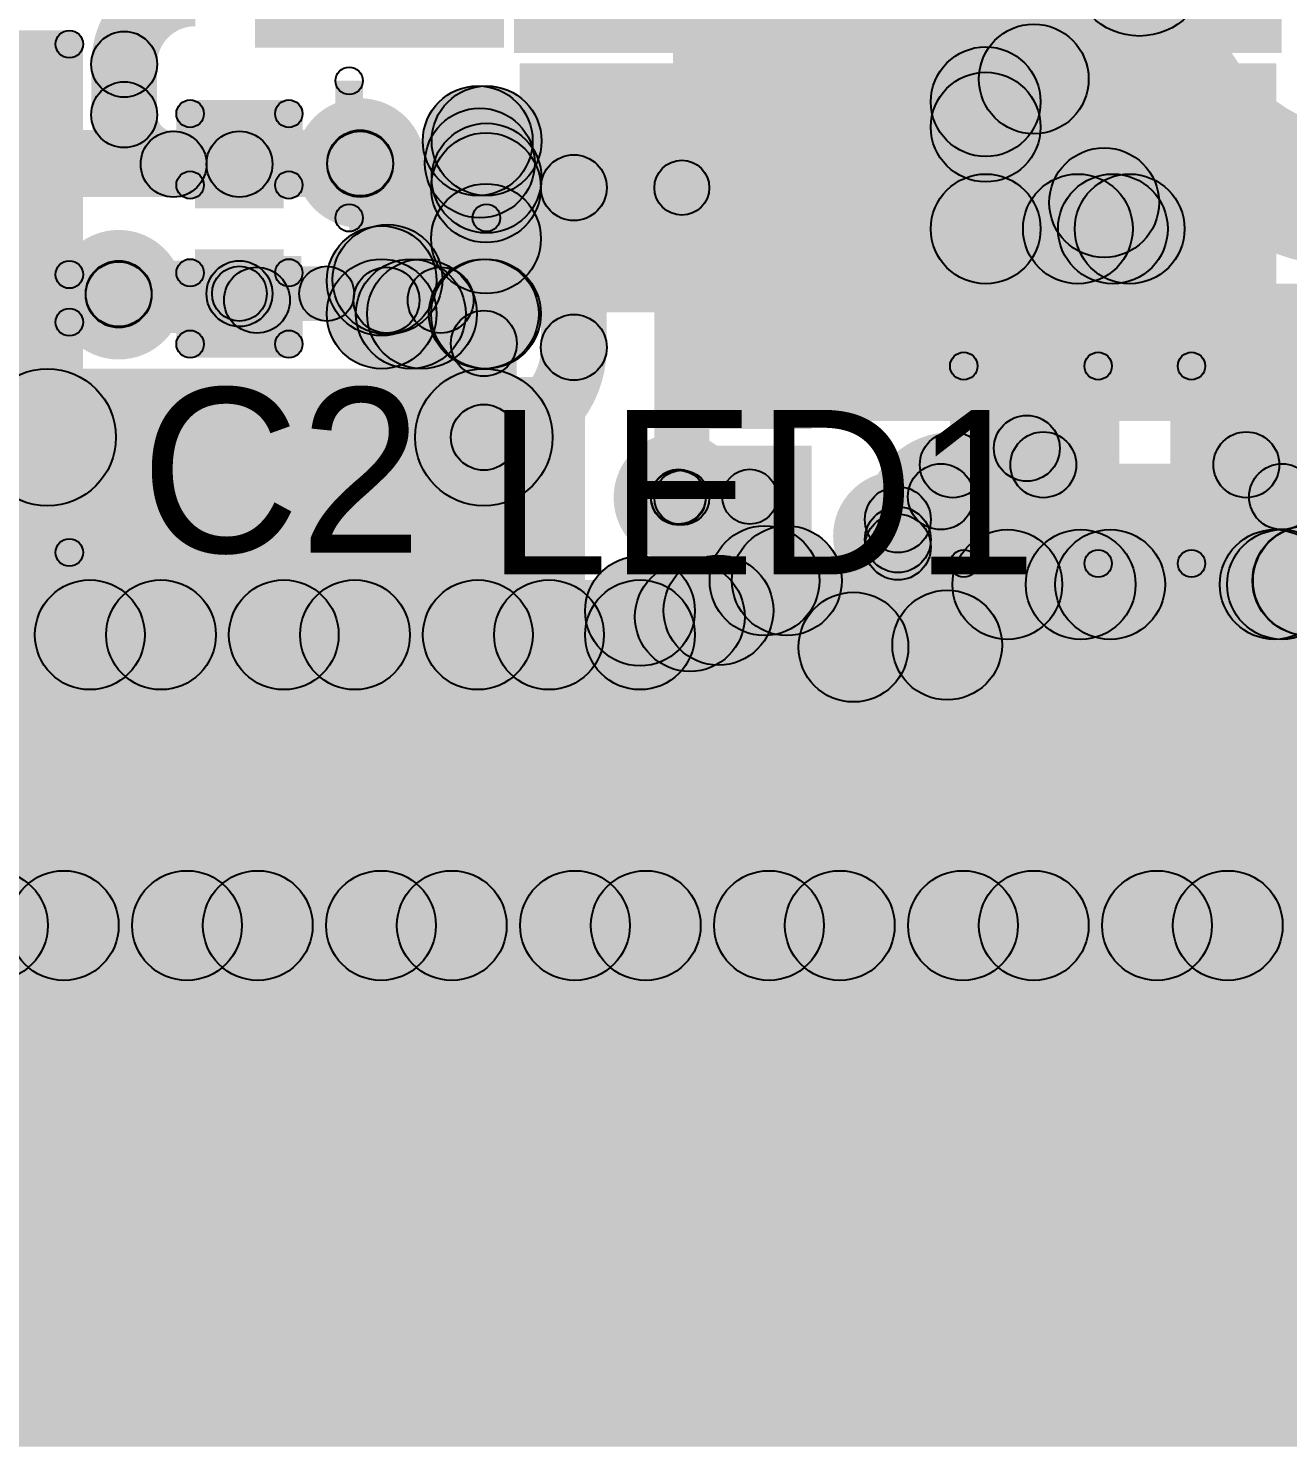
# Model space of a CAD drawing. Header units: millimetres. Extents: x 0 to 2, y 0 to 5.09.
# Drawn here: x 1.3965 to 1.626, y 4.371 to 4.6296 of the extents above; entities that cross this region are included whole.
import ezdxf

# ---------------------------------------------------------------- set-up
doc = ezdxf.new("R2010")
doc.units = ezdxf.units.MM
doc.header["$MEASUREMENT"] = 0
for name, color, linetype in [('BottomLayer', 5, 'Continuous'), ('BottomPaste', 16, 'Continuous'), ('BottomSolder', 6, 'Continuous'), ('TopLayer', 1, 'Continuous'), ('TopOverlay', 2, 'Continuous'), ('TopPaste', 8, 'Continuous'), ('TopSolder', 216, 'Continuous'), ('ViaHoleLayer', 16, 'Continuous')]:
    doc.layers.add(name, color=color, linetype=linetype)

# ---------------------------------------------------------------- blocks, each defined once
blk = doc.blocks.new('28_QFN__5_5__2')
at = {"layer": 'TopLayer'}
for points in [[(-0.06594, 0.06594), (0.06594, 0.06594), (0.06594, -0.06594), (-0.06594, -0.06594)], [(-0.06496, -0.07579), (-0.05315, -0.07579), (-0.05315, -0.11319), (-0.06496, -0.11319)], [(-0.04528, -0.07579), (-0.03346, -0.07579), (-0.03346, -0.11319), (-0.04528, -0.11319)], [(-0.02559, -0.07579), (-0.01378, -0.07579), (-0.01378, -0.11319), (-0.02559, -0.11319)], [(-0.00591, -0.07579), (0.00591, -0.07579), (0.00591, -0.11319), (-0.00591, -0.11319)], [(0.01378, -0.07579), (0.02559, -0.07579), (0.02559, -0.11319), (0.01378, -0.11319)], [(0.03346, -0.07579), (0.04528, -0.07579), (0.04528, -0.11319), (0.03346, -0.11319)], [(0.05315, -0.07579), (0.06496, -0.07579), (0.06496, -0.11319), (0.05315, -0.11319)]]:
    blk.add_hatch(color=1, dxfattribs=at).paths.add_polyline_path(points)
at = {"layer": 'TopOverlay'}
h = blk.add_hatch(color=2, dxfattribs=at)
edge = h.paths.add_edge_path()
edge.add_arc((-0.1, -0.075), 0.0025, 0, 360)
for points in [[(-0.0975, -0.1), (-0.1025, -0.1), (-0.1025, -0.075), (-0.0975, -0.075)], [(-0.1, -0.1025), (-0.1, -0.0975), (-0.075, -0.0975), (-0.075, -0.1025)]]:
    blk.add_hatch(color=2, dxfattribs=at).paths.add_polyline_path(points)
h = blk.add_hatch(color=2, dxfattribs=at)
edge = h.paths.add_edge_path()
edge.add_arc((-0.1, -0.1), 0.0025, 0, 360)
h = blk.add_hatch(color=2, dxfattribs=at)
edge = h.paths.add_edge_path()
edge.add_arc((-0.1, -0.1), 0.0025, 0, 360)
h = blk.add_hatch(color=2, dxfattribs=at)
edge = h.paths.add_edge_path()
edge.add_arc((-0.075, -0.1), 0.0025, 0, 360)
at = {"layer": 'TopPaste'}
for points in [[(-0.06594, 0.06594), (0.06594, 0.06594), (0.06594, -0.06594), (-0.06594, -0.06594)], [(-0.06496, -0.07579), (-0.05315, -0.07579), (-0.05315, -0.11319), (-0.06496, -0.11319)], [(-0.04528, -0.07579), (-0.03346, -0.07579), (-0.03346, -0.11319), (-0.04528, -0.11319)], [(-0.02559, -0.07579), (-0.01378, -0.07579), (-0.01378, -0.11319), (-0.02559, -0.11319)], [(-0.00591, -0.07579), (0.00591, -0.07579), (0.00591, -0.11319), (-0.00591, -0.11319)], [(0.01378, -0.07579), (0.02559, -0.07579), (0.02559, -0.11319), (0.01378, -0.11319)], [(0.03346, -0.07579), (0.04528, -0.07579), (0.04528, -0.11319), (0.03346, -0.11319)], [(0.05315, -0.07579), (0.06496, -0.07579), (0.06496, -0.11319), (0.05315, -0.11319)]]:
    blk.add_hatch(color=8, dxfattribs=at).paths.add_polyline_path(points)
at = {"layer": 'TopSolder'}
for points in [[(-0.06994, 0.06994), (0.06994, 0.06994), (0.06994, -0.06994), (-0.06994, -0.06994)], [(-0.11719, -0.04915), (-0.07179, -0.04915), (-0.07179, -0.06896), (-0.11719, -0.06896)], [(-0.06896, -0.07179), (-0.04915, -0.07179), (-0.04915, -0.11719), (-0.06896, -0.11719)], [(-0.04928, -0.07179), (-0.02946, -0.07179), (-0.02946, -0.11719), (-0.04928, -0.11719)], [(-0.02959, -0.07179), (-0.00978, -0.07179), (-0.00978, -0.11719), (-0.02959, -0.11719)], [(-0.00991, -0.07179), (0.00991, -0.07179), (0.00991, -0.11719), (-0.00991, -0.11719)], [(0.00978, -0.07179), (0.02959, -0.07179), (0.02959, -0.11719), (0.00978, -0.11719)], [(0.02946, -0.07179), (0.04928, -0.07179), (0.04928, -0.11719), (0.02946, -0.11719)], [(0.04915, -0.07179), (0.06896, -0.07179), (0.06896, -0.11719), (0.04915, -0.11719)]]:
    blk.add_hatch(color=216, dxfattribs=at).paths.add_polyline_path(points)
at = {"layer": 'TopOverlay'}
for centre in [(-0.1, -0.075), (-0.1, -0.1), (-0.1, -0.1), (-0.075, -0.1)]:
    blk.add_circle(centre, 0.0025, dxfattribs=at)
blk = doc.blocks.new('R___0201_B_14')
at = {"layer": 'BottomLayer'}
for points in [[(-0.01614, 0.00728), (-0.00551, 0.00728), (-0.00551, -0.00728), (-0.01614, -0.00728)], [(0.00551, 0.00728), (0.01614, 0.00728), (0.01614, -0.00728), (0.00551, -0.00728)]]:
    blk.add_hatch(color=5, dxfattribs=at).paths.add_polyline_path(points)
at = {"layer": 'BottomPaste'}
for points in [[(-0.01614, 0.00728), (-0.00551, 0.00728), (-0.00551, -0.00728), (-0.01614, -0.00728)], [(0.00551, 0.00728), (0.01614, 0.00728), (0.01614, -0.00728), (0.00551, -0.00728)]]:
    blk.add_hatch(color=16, dxfattribs=at).paths.add_polyline_path(points)
at = {"layer": 'BottomSolder'}
for points in [[(-0.02014, 0.01128), (-0.00151, 0.01128), (-0.00151, -0.01128), (-0.02014, -0.01128)], [(0.00151, 0.01128), (0.02014, 0.01128), (0.02014, -0.01128), (0.00151, -0.01128)]]:
    blk.add_hatch(color=6, dxfattribs=at).paths.add_polyline_path(points)
blk = doc.blocks.new('R___0201_B_15')
at = {"layer": 'BottomLayer'}
for points in [[(-0.01614, 0.00728), (-0.00551, 0.00728), (-0.00551, -0.00728), (-0.01614, -0.00728)], [(0.00551, 0.00728), (0.01614, 0.00728), (0.01614, -0.00728), (0.00551, -0.00728)]]:
    blk.add_hatch(color=5, dxfattribs=at).paths.add_polyline_path(points)
at = {"layer": 'BottomPaste'}
for points in [[(-0.01614, 0.00728), (-0.00551, 0.00728), (-0.00551, -0.00728), (-0.01614, -0.00728)], [(0.00551, 0.00728), (0.01614, 0.00728), (0.01614, -0.00728), (0.00551, -0.00728)]]:
    blk.add_hatch(color=16, dxfattribs=at).paths.add_polyline_path(points)
at = {"layer": 'BottomSolder'}
for points in [[(-0.02014, 0.01128), (-0.00151, 0.01128), (-0.00151, -0.01128), (-0.02014, -0.01128)], [(0.00151, 0.01128), (0.02014, 0.01128), (0.02014, -0.01128), (0.00151, -0.01128)]]:
    blk.add_hatch(color=6, dxfattribs=at).paths.add_polyline_path(points)
blk = doc.blocks.new('LED_0402_17')
at = {"layer": 'TopLayer'}
for points in [[(-0.02834, -0.01378), (-0.02834, 0.01378), (-0.00866, 0.01378), (-0.00866, -0.01378)], [(0.00866, -0.01378), (0.00866, 0.01378), (0.02834, 0.01378), (0.02834, -0.01378)]]:
    blk.add_hatch(color=1, dxfattribs=at).paths.add_polyline_path(points)
at = {"layer": 'TopOverlay'}
h = blk.add_hatch(color=2, dxfattribs=at)
edge = h.paths.add_edge_path()
edge.add_arc((-0.033, 0.018), 0.0025, 0, 360)
h = blk.add_hatch(color=2, dxfattribs=at)
edge = h.paths.add_edge_path()
edge.add_arc((-0.033, 0.018), 0.0025, 0, 360)
for points in [[(-0.033, 0.0155), (-0.033, 0.0205), (-0.0085, 0.0205), (-0.0085, 0.0155)], [(0.0085, 0.0155), (0.0085, 0.0205), (0.034, 0.0205), (0.034, 0.0155)], [(0.034, -0.02), (0.054, -0.02), (0.054, 0.02), (0.034, 0.02)], [(-0.0305, -0.018), (-0.0355, -0.018), (-0.0355, 0.018), (-0.0305, 0.018)], [(0.0365, -0.018), (0.0315, -0.018), (0.0315, 0.018), (0.0365, 0.018)], [(-0.033, -0.0205), (-0.033, -0.0155), (-0.0085, -0.0155), (-0.0085, -0.0205)], [(0.0085, -0.0205), (0.0085, -0.0155), (0.034, -0.0155), (0.034, -0.0205)]]:
    blk.add_hatch(color=2, dxfattribs=at).paths.add_polyline_path(points)
h = blk.add_hatch(color=2, dxfattribs=at)
edge = h.paths.add_edge_path()
edge.add_arc((-0.0085, 0.018), 0.0025, 0, 360)
h = blk.add_hatch(color=2, dxfattribs=at)
edge = h.paths.add_edge_path()
edge.add_arc((0.0085, 0.018), 0.0025, 0, 360)
h = blk.add_hatch(color=2, dxfattribs=at)
edge = h.paths.add_edge_path()
edge.add_arc((0.034, 0.018), 0.0025, 0, 360)
h = blk.add_hatch(color=2, dxfattribs=at)
edge = h.paths.add_edge_path()
edge.add_arc((0.034, 0.018), 0.0025, 0, 360)
h = blk.add_hatch(color=2, dxfattribs=at)
edge = h.paths.add_edge_path()
edge.add_arc((-0.033, -0.018), 0.0025, 0, 360)
h = blk.add_hatch(color=2, dxfattribs=at)
edge = h.paths.add_edge_path()
edge.add_arc((-0.033, -0.018), 0.0025, 0, 360)
h = blk.add_hatch(color=2, dxfattribs=at)
edge = h.paths.add_edge_path()
edge.add_arc((-0.0085, -0.018), 0.0025, 0, 360)
h = blk.add_hatch(color=2, dxfattribs=at)
edge = h.paths.add_edge_path()
edge.add_arc((0.0085, -0.018), 0.0025, 0, 360)
h = blk.add_hatch(color=2, dxfattribs=at)
edge = h.paths.add_edge_path()
edge.add_arc((0.034, -0.018), 0.0025, 0, 360)
h = blk.add_hatch(color=2, dxfattribs=at)
edge = h.paths.add_edge_path()
edge.add_arc((0.034, -0.018), 0.0025, 0, 360)
at = {"layer": 'TopPaste'}
for points in [[(-0.02834, -0.01378), (-0.02834, 0.01378), (-0.00866, 0.01378), (-0.00866, -0.01378)], [(0.00866, -0.01378), (0.00866, 0.01378), (0.02834, 0.01378), (0.02834, -0.01378)]]:
    blk.add_hatch(color=8, dxfattribs=at).paths.add_polyline_path(points)
at = {"layer": 'TopSolder'}
for points in [[(-0.03234, -0.01778), (-0.03234, 0.01778), (-0.00466, 0.01778), (-0.00466, -0.01778)], [(0.00466, -0.01778), (0.00466, 0.01778), (0.03234, 0.01778), (0.03234, -0.01778)]]:
    blk.add_hatch(color=216, dxfattribs=at).paths.add_polyline_path(points)
at = {"layer": 'TopOverlay'}
for centre in [(-0.033, 0.018), (-0.033, 0.018), (-0.0085, 0.018), (0.0085, 0.018), (0.034, 0.018), (0.034, 0.018), (-0.033, -0.018), (-0.033, -0.018), (-0.0085, -0.018), (0.0085, -0.018), (0.034, -0.018), (0.034, -0.018)]:
    blk.add_circle(centre, 0.0025, dxfattribs=at)
blk = doc.blocks.new('CAP_0201_B_20')
at = {"layer": 'BottomLayer'}
for points in [[(-0.01772, 0.00591), (-0.00591, 0.00591), (-0.00591, -0.00591), (-0.01772, -0.00591)], [(0.00591, 0.00591), (0.01772, 0.00591), (0.01772, -0.00591), (0.00591, -0.00591)]]:
    blk.add_hatch(color=5, dxfattribs=at).paths.add_polyline_path(points)
at = {"layer": 'BottomPaste'}
for points in [[(-0.01772, 0.00591), (-0.00591, 0.00591), (-0.00591, -0.00591), (-0.01772, -0.00591)], [(0.00591, 0.00591), (0.01772, 0.00591), (0.01772, -0.00591), (0.00591, -0.00591)]]:
    blk.add_hatch(color=16, dxfattribs=at).paths.add_polyline_path(points)
at = {"layer": 'BottomSolder'}
for points in [[(-0.01988, 0.00807), (-0.00374, 0.00807), (-0.00374, -0.00807), (-0.01988, -0.00807)], [(0.00374, 0.00807), (0.01988, 0.00807), (0.01988, -0.00807), (0.00374, -0.00807)]]:
    blk.add_hatch(color=6, dxfattribs=at).paths.add_polyline_path(points)
blk = doc.blocks.new('C__0603_21')
at = {"layer": 'TopLayer'}
for points in [[(-0.015, 0.0175), (-0.015, -0.0175), (-0.045, -0.0175), (-0.045, 0.0175)], [(0.045, 0.0175), (0.045, -0.0175), (0.015, -0.0175), (0.015, 0.0175)]]:
    blk.add_hatch(color=1, dxfattribs=at).paths.add_polyline_path(points)
at = {"layer": 'TopOverlay'}
h = blk.add_hatch(color=2, dxfattribs=at)
edge = h.paths.add_edge_path()
edge.add_arc((-0.049, 0.021), 0.0025, 0, 360)
h = blk.add_hatch(color=2, dxfattribs=at)
edge = h.paths.add_edge_path()
edge.add_arc((-0.049, 0.021), 0.0025, 0, 360)
for points in [[(-0.018, 0.0235), (-0.018, 0.0185), (-0.049, 0.0185), (-0.049, 0.0235)], [(0.049, 0.0235), (0.049, 0.0185), (0.018, 0.0185), (0.018, 0.0235)], [(-0.0515, 0.021), (-0.0465, 0.021), (-0.0465, -0.021), (-0.0515, -0.021)], [(0.0465, 0.021), (0.0515, 0.021), (0.0515, -0.021), (0.0465, -0.021)], [(-0.018, -0.0185), (-0.018, -0.0235), (-0.049, -0.0235), (-0.049, -0.0185)], [(0.049, -0.0185), (0.049, -0.0235), (0.018, -0.0235), (0.018, -0.0185)]]:
    blk.add_hatch(color=2, dxfattribs=at).paths.add_polyline_path(points)
h = blk.add_hatch(color=2, dxfattribs=at)
edge = h.paths.add_edge_path()
edge.add_arc((-0.018, 0.021), 0.0025, 0, 360)
h = blk.add_hatch(color=2, dxfattribs=at)
edge = h.paths.add_edge_path()
edge.add_arc((0.018, 0.021), 0.0025, 0, 360)
h = blk.add_hatch(color=2, dxfattribs=at)
edge = h.paths.add_edge_path()
edge.add_arc((0.049, 0.021), 0.0025, 0, 360)
h = blk.add_hatch(color=2, dxfattribs=at)
edge = h.paths.add_edge_path()
edge.add_arc((0.049, 0.021), 0.0025, 0, 360)
h = blk.add_hatch(color=2, dxfattribs=at)
edge = h.paths.add_edge_path()
edge.add_arc((-0.049, -0.021), 0.0025, 0, 360)
h = blk.add_hatch(color=2, dxfattribs=at)
edge = h.paths.add_edge_path()
edge.add_arc((-0.049, -0.021), 0.0025, 0, 360)
h = blk.add_hatch(color=2, dxfattribs=at)
edge = h.paths.add_edge_path()
edge.add_arc((-0.018, -0.021), 0.0025, 0, 360)
h = blk.add_hatch(color=2, dxfattribs=at)
edge = h.paths.add_edge_path()
edge.add_arc((0.018, -0.021), 0.0025, 0, 360)
h = blk.add_hatch(color=2, dxfattribs=at)
edge = h.paths.add_edge_path()
edge.add_arc((0.049, -0.021), 0.0025, 0, 360)
h = blk.add_hatch(color=2, dxfattribs=at)
edge = h.paths.add_edge_path()
edge.add_arc((0.049, -0.021), 0.0025, 0, 360)
at = {"layer": 'TopPaste'}
for points in [[(-0.015, 0.0175), (-0.015, -0.0175), (-0.045, -0.0175), (-0.045, 0.0175)], [(0.045, 0.0175), (0.045, -0.0175), (0.015, -0.0175), (0.015, 0.0175)]]:
    blk.add_hatch(color=8, dxfattribs=at).paths.add_polyline_path(points)
at = {"layer": 'TopSolder'}
for points in [[(-0.01264, 0.01986), (-0.01264, -0.01986), (-0.04736, -0.01986), (-0.04736, 0.01986)], [(0.04736, 0.01986), (0.04736, -0.01986), (0.01264, -0.01986), (0.01264, 0.01986)]]:
    blk.add_hatch(color=216, dxfattribs=at).paths.add_polyline_path(points)
at = {"layer": 'TopOverlay'}
for centre in [(-0.049, 0.021), (-0.049, 0.021), (-0.018, 0.021), (0.018, 0.021), (0.049, 0.021), (0.049, 0.021), (-0.049, -0.021), (-0.049, -0.021), (-0.018, -0.021), (0.018, -0.021), (0.049, -0.021), (0.049, -0.021)]:
    blk.add_circle(centre, 0.0025, dxfattribs=at)
blk = doc.blocks.new('CAP_0201_24')
at = {"layer": 'TopLayer'}
for points in [[(-0.01772, 0.00591), (-0.00591, 0.00591), (-0.00591, -0.00591), (-0.01772, -0.00591)], [(0.00591, 0.00591), (0.01772, 0.00591), (0.01772, -0.00591), (0.00591, -0.00591)]]:
    blk.add_hatch(color=1, dxfattribs=at).paths.add_polyline_path(points)
at = {"layer": 'TopOverlay'}
h = blk.add_hatch(color=2, dxfattribs=at)
edge = h.paths.add_edge_path()
edge.add_arc((-0.021, 0.009), 0.0025, 0, 360)
h = blk.add_hatch(color=2, dxfattribs=at)
edge = h.paths.add_edge_path()
edge.add_arc((-0.021, 0.009), 0.0025, 0, 360)
for points in [[(-0.008, 0.0115), (-0.008, 0.0065), (-0.021, 0.0065), (-0.021, 0.0115)], [(0.021, 0.0115), (0.021, 0.0065), (0.008, 0.0065), (0.008, 0.0115)], [(-0.0185, -0.009), (-0.0235, -0.009), (-0.0235, 0.009), (-0.0185, 0.009)], [(0.0235, -0.009), (0.0185, -0.009), (0.0185, 0.009), (0.0235, 0.009)], [(-0.008, -0.0065), (-0.008, -0.0115), (-0.021, -0.0115), (-0.021, -0.0065)], [(0.021, -0.0065), (0.021, -0.0115), (0.008, -0.0115), (0.008, -0.0065)]]:
    blk.add_hatch(color=2, dxfattribs=at).paths.add_polyline_path(points)
h = blk.add_hatch(color=2, dxfattribs=at)
edge = h.paths.add_edge_path()
edge.add_arc((-0.008, 0.009), 0.0025, 0, 360)
h = blk.add_hatch(color=2, dxfattribs=at)
edge = h.paths.add_edge_path()
edge.add_arc((0.008, 0.009), 0.0025, 0, 360)
h = blk.add_hatch(color=2, dxfattribs=at)
edge = h.paths.add_edge_path()
edge.add_arc((0.021, 0.009), 0.0025, 0, 360)
h = blk.add_hatch(color=2, dxfattribs=at)
edge = h.paths.add_edge_path()
edge.add_arc((0.021, 0.009), 0.0025, 0, 360)
h = blk.add_hatch(color=2, dxfattribs=at)
edge = h.paths.add_edge_path()
edge.add_arc((-0.021, -0.009), 0.0025, 0, 360)
h = blk.add_hatch(color=2, dxfattribs=at)
edge = h.paths.add_edge_path()
edge.add_arc((-0.021, -0.009), 0.0025, 0, 360)
h = blk.add_hatch(color=2, dxfattribs=at)
edge = h.paths.add_edge_path()
edge.add_arc((-0.008, -0.009), 0.0025, 0, 360)
h = blk.add_hatch(color=2, dxfattribs=at)
edge = h.paths.add_edge_path()
edge.add_arc((0.008, -0.009), 0.0025, 0, 360)
h = blk.add_hatch(color=2, dxfattribs=at)
edge = h.paths.add_edge_path()
edge.add_arc((0.021, -0.009), 0.0025, 0, 360)
h = blk.add_hatch(color=2, dxfattribs=at)
edge = h.paths.add_edge_path()
edge.add_arc((0.021, -0.009), 0.0025, 0, 360)
at = {"layer": 'TopPaste'}
for points in [[(-0.01772, 0.00591), (-0.00591, 0.00591), (-0.00591, -0.00591), (-0.01772, -0.00591)], [(0.00591, 0.00591), (0.01772, 0.00591), (0.01772, -0.00591), (0.00591, -0.00591)]]:
    blk.add_hatch(color=8, dxfattribs=at).paths.add_polyline_path(points)
at = {"layer": 'TopSolder'}
for points in [[(-0.01988, 0.00807), (-0.00374, 0.00807), (-0.00374, -0.00807), (-0.01988, -0.00807)], [(0.00374, 0.00807), (0.01988, 0.00807), (0.01988, -0.00807), (0.00374, -0.00807)]]:
    blk.add_hatch(color=216, dxfattribs=at).paths.add_polyline_path(points)
at = {"layer": 'TopOverlay'}
for centre in [(-0.021, 0.009), (-0.021, 0.009), (-0.008, 0.009), (0.008, 0.009), (0.021, 0.009), (0.021, 0.009), (-0.021, -0.009), (-0.021, -0.009), (-0.008, -0.009), (0.008, -0.009), (0.021, -0.009), (0.021, -0.009)]:
    blk.add_circle(centre, 0.0025, dxfattribs=at)
blk = doc.blocks.new('C__0603_25')
at = {"layer": 'TopLayer'}
for points in [[(-0.015, 0.0175), (-0.015, -0.0175), (-0.045, -0.0175), (-0.045, 0.0175)], [(0.045, 0.0175), (0.045, -0.0175), (0.015, -0.0175), (0.015, 0.0175)]]:
    blk.add_hatch(color=1, dxfattribs=at).paths.add_polyline_path(points)
at = {"layer": 'TopOverlay'}
h = blk.add_hatch(color=2, dxfattribs=at)
edge = h.paths.add_edge_path()
edge.add_arc((-0.049, 0.021), 0.0025, 0, 360)
h = blk.add_hatch(color=2, dxfattribs=at)
edge = h.paths.add_edge_path()
edge.add_arc((-0.049, 0.021), 0.0025, 0, 360)
for points in [[(-0.018, 0.0235), (-0.018, 0.0185), (-0.049, 0.0185), (-0.049, 0.0235)], [(0.049, 0.0235), (0.049, 0.0185), (0.018, 0.0185), (0.018, 0.0235)], [(-0.0515, 0.021), (-0.0465, 0.021), (-0.0465, -0.021), (-0.0515, -0.021)], [(0.0465, 0.021), (0.0515, 0.021), (0.0515, -0.021), (0.0465, -0.021)], [(-0.018, -0.0185), (-0.018, -0.0235), (-0.049, -0.0235), (-0.049, -0.0185)], [(0.049, -0.0185), (0.049, -0.0235), (0.018, -0.0235), (0.018, -0.0185)]]:
    blk.add_hatch(color=2, dxfattribs=at).paths.add_polyline_path(points)
h = blk.add_hatch(color=2, dxfattribs=at)
edge = h.paths.add_edge_path()
edge.add_arc((-0.018, 0.021), 0.0025, 0, 360)
h = blk.add_hatch(color=2, dxfattribs=at)
edge = h.paths.add_edge_path()
edge.add_arc((0.018, 0.021), 0.0025, 0, 360)
h = blk.add_hatch(color=2, dxfattribs=at)
edge = h.paths.add_edge_path()
edge.add_arc((0.049, 0.021), 0.0025, 0, 360)
h = blk.add_hatch(color=2, dxfattribs=at)
edge = h.paths.add_edge_path()
edge.add_arc((0.049, 0.021), 0.0025, 0, 360)
h = blk.add_hatch(color=2, dxfattribs=at)
edge = h.paths.add_edge_path()
edge.add_arc((-0.049, -0.021), 0.0025, 0, 360)
h = blk.add_hatch(color=2, dxfattribs=at)
edge = h.paths.add_edge_path()
edge.add_arc((-0.049, -0.021), 0.0025, 0, 360)
h = blk.add_hatch(color=2, dxfattribs=at)
edge = h.paths.add_edge_path()
edge.add_arc((-0.018, -0.021), 0.0025, 0, 360)
h = blk.add_hatch(color=2, dxfattribs=at)
edge = h.paths.add_edge_path()
edge.add_arc((0.018, -0.021), 0.0025, 0, 360)
h = blk.add_hatch(color=2, dxfattribs=at)
edge = h.paths.add_edge_path()
edge.add_arc((0.049, -0.021), 0.0025, 0, 360)
h = blk.add_hatch(color=2, dxfattribs=at)
edge = h.paths.add_edge_path()
edge.add_arc((0.049, -0.021), 0.0025, 0, 360)
at = {"layer": 'TopPaste'}
for points in [[(-0.015, 0.0175), (-0.015, -0.0175), (-0.045, -0.0175), (-0.045, 0.0175)], [(0.045, 0.0175), (0.045, -0.0175), (0.015, -0.0175), (0.015, 0.0175)]]:
    blk.add_hatch(color=8, dxfattribs=at).paths.add_polyline_path(points)
at = {"layer": 'TopSolder'}
for points in [[(-0.01264, 0.01986), (-0.01264, -0.01986), (-0.04736, -0.01986), (-0.04736, 0.01986)], [(0.04736, 0.01986), (0.04736, -0.01986), (0.01264, -0.01986), (0.01264, 0.01986)]]:
    blk.add_hatch(color=216, dxfattribs=at).paths.add_polyline_path(points)
at = {"layer": 'TopOverlay'}
for centre in [(-0.049, 0.021), (-0.049, 0.021), (-0.018, 0.021), (0.018, 0.021), (0.049, 0.021), (0.049, 0.021), (-0.049, -0.021), (-0.049, -0.021), (-0.018, -0.021), (0.018, -0.021), (0.049, -0.021), (0.049, -0.021)]:
    blk.add_circle(centre, 0.0025, dxfattribs=at)

msp = doc.modelspace()

# ---------------------------------------------------------------- hatches: boundary and pattern name
at = {"layer": 'BottomLayer'}
for points in [[(1.581, 4.593), (1.561, 4.593), (1.561, 4.6929), (1.581, 4.6929)], [(1.514, 4.57), (1.561, 4.57), (1.561, 4.685), (1.514, 4.685)], [(1.57807, 4.60449), (1.56393, 4.61863), (1.57269, 4.62739), (1.58683, 4.61325)], [(1.56393, 4.60911), (1.57807, 4.62325), (1.60125, 4.60007), (1.58711, 4.58593)], [(1.347, 4.599), (1.347, 4.611), (1.457, 4.611), (1.457, 4.599)], [(1.571, 4.583), (1.571, 4.603), (1.59723, 4.603), (1.59723, 4.583)], [(1.59487, 4.58593), (1.58073, 4.60007), (1.58552, 4.60486), (1.59966, 4.59072)], [(1.312, 4.574), (1.312, 4.586), (1.43819, 4.586), (1.43819, 4.574)], [(1.46181, 4.574), (1.46181, 4.586), (1.47167, 4.586), (1.47167, 4.574)], [(1.514, 4.558), (1.718, 4.558), (1.718, 4.583), (1.514, 4.583)], [(1.48554, 4.555), (1.47354, 4.555), (1.47354, 4.57212), (1.48554, 4.57212)], [(1.248, 4.529), (1.498, 4.529), (1.498, 4.566), (1.248, 4.566)], [(1.60929, 4.45893), (1.59515, 4.47307), (1.67714, 4.55507), (1.69129, 4.54093)], [(1.515, 4.53917), (1.515, 4.54917), (1.528, 4.54917), (1.528, 4.53917)], [(1.56283, 4.53817), (1.56283, 4.55017), (1.625, 4.55017), (1.625, 4.53817)], [(1.52, 4.544), (1.51, 4.544), (1.51, 4.54417), (1.52, 4.54417)], [(1.5307, 4.51886), (1.5307, 4.53886), (1.53476, 4.53886), (1.53476, 4.51886)], [(1.57495, 4.51817), (1.57495, 4.53817), (1.625, 4.53817), (1.625, 4.51817)], [(1.53858, 4.45893), (1.52444, 4.47307), (1.58661, 4.53524), (1.60075, 4.5211)], [(1.561, 4.535), (1.549, 4.535), (1.549, 4.53635), (1.561, 4.53635)], [(1.57393, 4.45893), (1.55979, 4.47307), (1.62265, 4.53593), (1.63679, 4.52179)], [(1.58123, 4.5211), (1.59537, 4.53524), (1.65754, 4.47307), (1.6434, 4.45893)], [(1.61658, 4.5211), (1.63073, 4.53524), (1.6929, 4.47307), (1.67876, 4.45893)], [(1.51524, 4.51638), (1.52938, 4.53052), (1.58683, 4.47307), (1.57269, 4.45893)], [(1.303, 4.509), (1.303, 4.529), (1.508, 4.529), (1.508, 4.509)], [(1.46787, 4.45893), (1.45372, 4.47307), (1.51001, 4.52936), (1.52415, 4.51522)], [(1.34292, 4.51193), (1.35706, 4.52607), (1.41006, 4.47307), (1.39592, 4.45893)], [(1.3618, 4.45893), (1.34766, 4.47307), (1.40066, 4.52607), (1.4148, 4.51193)], [(1.37827, 4.51193), (1.39241, 4.52607), (1.44541, 4.47307), (1.43127, 4.45893)], [(1.39716, 4.45893), (1.38301, 4.47307), (1.43601, 4.52607), (1.45016, 4.51193)], [(1.41363, 4.51193), (1.42777, 4.52607), (1.48077, 4.47307), (1.46663, 4.45893)], [(1.43251, 4.45893), (1.41837, 4.47307), (1.47137, 4.52607), (1.48551, 4.51193)], [(1.44898, 4.51193), (1.46312, 4.52607), (1.51612, 4.47307), (1.50198, 4.45893)], [(1.48434, 4.51193), (1.49848, 4.52607), (1.55148, 4.47307), (1.53734, 4.45893)], [(1.50322, 4.45893), (1.48908, 4.47307), (1.53983, 4.52382), (1.55397, 4.50968)], [(1.518, 4.519), (1.498, 4.519), (1.498, 4.52334), (1.518, 4.52334)], [(1.55692, 4.51006), (1.57106, 4.5242), (1.62219, 4.47307), (1.60805, 4.45893)], [(1.13477, 4.456), (1.13477, 4.476), (1.9, 4.476), (1.9, 4.456)]]:
    msp.add_hatch(color=5, dxfattribs=at).paths.add_polyline_path(points)
h = msp.add_hatch(color=5, dxfattribs=at)
edge = h.paths.add_edge_path()
edge.add_arc((1.599, 4.64066), 0.0125, 0, 360)
h = msp.add_hatch(color=5, dxfattribs=at)
edge = h.paths.add_edge_path()
edge.add_arc((1.599, 4.64066), 0.0125, 0, 360)
h = msp.add_hatch(color=5, dxfattribs=at)
edge = h.paths.add_edge_path()
edge.add_arc((1.57976, 4.62032), 0.01, 0, 360)
h = msp.add_hatch(color=5, dxfattribs=at)
edge = h.paths.add_edge_path()
edge.add_arc((1.571, 4.61618), 0.01, 0, 360)
h = msp.add_hatch(color=5, dxfattribs=at)
edge = h.paths.add_edge_path()
edge.add_arc((1.571, 4.61156), 0.01, 0, 360)
h = msp.add_hatch(color=5, dxfattribs=at)
edge = h.paths.add_edge_path()
edge.add_arc((1.457, 4.605), 0.01181, 0, 360)
h = msp.add_hatch(color=5, dxfattribs=at)
edge = h.paths.add_edge_path()
edge.add_arc((1.457, 4.605), 0.006, 0, 360)
h = msp.add_hatch(color=5, dxfattribs=at)
edge = h.paths.add_edge_path()
edge.add_arc((1.59259, 4.59779), 0.01, 0, 360)
h = msp.add_hatch(color=5, dxfattribs=at)
edge = h.paths.add_edge_path()
edge.add_arc((1.571, 4.593), 0.01, 0, 360)
h = msp.add_hatch(color=5, dxfattribs=at)
edge = h.paths.add_edge_path()
edge.add_arc((1.571, 4.593), 0.01, 0, 360)
h = msp.add_hatch(color=5, dxfattribs=at)
edge = h.paths.add_edge_path()
edge.add_arc((1.5878, 4.593), 0.01, 0, 360)
h = msp.add_hatch(color=5, dxfattribs=at)
edge = h.paths.add_edge_path()
edge.add_arc((1.59418, 4.593), 0.01, 0, 360)
h = msp.add_hatch(color=5, dxfattribs=at)
edge = h.paths.add_edge_path()
edge.add_arc((1.59723, 4.593), 0.01, 0, 360)
h = msp.add_hatch(color=5, dxfattribs=at)
edge = h.paths.add_edge_path()
edge.add_arc((1.59723, 4.593), 0.01, 0, 360)
h = msp.add_hatch(color=5, dxfattribs=at)
edge = h.paths.add_edge_path()
edge.add_arc((1.413, 4.581), 0.01181, 0, 360)
h = msp.add_hatch(color=5, dxfattribs=at)
edge = h.paths.add_edge_path()
edge.add_arc((1.43819, 4.58), 0.006, 0, 360)
h = msp.add_hatch(color=5, dxfattribs=at)
edge = h.paths.add_edge_path()
edge.add_arc((1.46181, 4.58), 0.006, 0, 360)
h = msp.add_hatch(color=5, dxfattribs=at)
edge = h.paths.add_edge_path()
edge.add_arc((1.47167, 4.58), 0.006, 0, 360)
h = msp.add_hatch(color=5, dxfattribs=at)
edge = h.paths.add_edge_path()
edge.add_arc((1.47167, 4.58), 0.006, 0, 360)
h = msp.add_hatch(color=5, dxfattribs=at)
edge = h.paths.add_edge_path()
edge.add_arc((1.47954, 4.57212), 0.006, 0, 360)
h = msp.add_hatch(color=5, dxfattribs=at)
edge = h.paths.add_edge_path()
edge.add_arc((1.47954, 4.57212), 0.006, 0, 360)
h = msp.add_hatch(color=5, dxfattribs=at)
edge = h.paths.add_edge_path()
edge.add_arc((1.47954, 4.555), 0.01181, 0, 360)
h = msp.add_hatch(color=5, dxfattribs=at)
edge = h.paths.add_edge_path()
edge.add_arc((1.47954, 4.555), 0.006, 0, 360)
h = msp.add_hatch(color=5, dxfattribs=at)
edge = h.paths.add_edge_path()
edge.add_arc((1.515, 4.544), 0.01181, 0, 360)
h = msp.add_hatch(color=5, dxfattribs=at)
edge = h.paths.add_edge_path()
edge.add_arc((1.515, 4.54417), 0.005, 0, 360)
h = msp.add_hatch(color=5, dxfattribs=at)
edge = h.paths.add_edge_path()
edge.add_arc((1.515, 4.54417), 0.005, 0, 360)
h = msp.add_hatch(color=5, dxfattribs=at)
edge = h.paths.add_edge_path()
edge.add_arc((1.515, 4.544), 0.005, 0, 360)
h = msp.add_hatch(color=5, dxfattribs=at)
edge = h.paths.add_edge_path()
edge.add_arc((1.528, 4.54417), 0.005, 0, 360)
h = msp.add_hatch(color=5, dxfattribs=at)
edge = h.paths.add_edge_path()
edge.add_arc((1.555, 4.537), 0.01181, 0, 360)
h = msp.add_hatch(color=5, dxfattribs=at)
edge = h.paths.add_edge_path()
edge.add_arc((1.56283, 4.54417), 0.006, 0, 360)
h = msp.add_hatch(color=5, dxfattribs=at)
edge = h.paths.add_edge_path()
edge.add_arc((1.56283, 4.54417), 0.006, 0, 360)
h = msp.add_hatch(color=5, dxfattribs=at)
edge = h.paths.add_edge_path()
edge.add_arc((1.625, 4.54417), 0.006, 0, 360)
h = msp.add_hatch(color=5, dxfattribs=at)
edge = h.paths.add_edge_path()
edge.add_arc((1.555, 4.53635), 0.006, 0, 360)
h = msp.add_hatch(color=5, dxfattribs=at)
edge = h.paths.add_edge_path()
edge.add_arc((1.555, 4.53635), 0.006, 0, 360)
h = msp.add_hatch(color=5, dxfattribs=at)
edge = h.paths.add_edge_path()
edge.add_arc((1.555, 4.535), 0.006, 0, 360)
h = msp.add_hatch(color=5, dxfattribs=at)
edge = h.paths.add_edge_path()
edge.add_arc((1.5307, 4.52886), 0.01, 0, 360)
h = msp.add_hatch(color=5, dxfattribs=at)
edge = h.paths.add_edge_path()
edge.add_arc((1.5307, 4.52886), 0.01, 0, 360)
h = msp.add_hatch(color=5, dxfattribs=at)
edge = h.paths.add_edge_path()
edge.add_arc((1.53476, 4.52886), 0.01, 0, 360)
h = msp.add_hatch(color=5, dxfattribs=at)
edge = h.paths.add_edge_path()
edge.add_arc((1.53476, 4.52886), 0.01, 0, 360)
h = msp.add_hatch(color=5, dxfattribs=at)
edge = h.paths.add_edge_path()
edge.add_arc((1.57495, 4.52817), 0.01, 0, 360)
h = msp.add_hatch(color=5, dxfattribs=at)
edge = h.paths.add_edge_path()
edge.add_arc((1.57495, 4.52817), 0.01, 0, 360)
h = msp.add_hatch(color=5, dxfattribs=at)
edge = h.paths.add_edge_path()
edge.add_arc((1.5883, 4.52817), 0.01, 0, 360)
h = msp.add_hatch(color=5, dxfattribs=at)
edge = h.paths.add_edge_path()
edge.add_arc((1.59368, 4.52817), 0.01, 0, 360)
h = msp.add_hatch(color=5, dxfattribs=at)
edge = h.paths.add_edge_path()
edge.add_arc((1.62366, 4.52817), 0.01, 0, 360)
h = msp.add_hatch(color=5, dxfattribs=at)
edge = h.paths.add_edge_path()
edge.add_arc((1.625, 4.52817), 0.01, 0, 360)
h = msp.add_hatch(color=5, dxfattribs=at)
edge = h.paths.add_edge_path()
edge.add_arc((1.625, 4.52817), 0.01, 0, 360)
h = msp.add_hatch(color=5, dxfattribs=at)
edge = h.paths.add_edge_path()
edge.add_arc((1.62963, 4.52886), 0.01, 0, 360)
h = msp.add_hatch(color=5, dxfattribs=at)
edge = h.paths.add_edge_path()
edge.add_arc((1.62963, 4.52886), 0.01, 0, 360)
h = msp.add_hatch(color=5, dxfattribs=at)
edge = h.paths.add_edge_path()
edge.add_arc((1.62972, 4.52886), 0.01, 0, 360)
h = msp.add_hatch(color=5, dxfattribs=at)
edge = h.paths.add_edge_path()
edge.add_arc((1.508, 4.52334), 0.01, 0, 360)
h = msp.add_hatch(color=5, dxfattribs=at)
edge = h.paths.add_edge_path()
edge.add_arc((1.508, 4.52334), 0.01, 0, 360)
h = msp.add_hatch(color=5, dxfattribs=at)
edge = h.paths.add_edge_path()
edge.add_arc((1.52231, 4.52345), 0.01, 0, 360)
h = msp.add_hatch(color=5, dxfattribs=at)
edge = h.paths.add_edge_path()
edge.add_arc((1.51708, 4.52229), 0.01, 0, 360)
h = msp.add_hatch(color=5, dxfattribs=at)
edge = h.paths.add_edge_path()
edge.add_arc((1.40773, 4.519), 0.01, 0, 360)
h = msp.add_hatch(color=5, dxfattribs=at)
edge = h.paths.add_edge_path()
edge.add_arc((1.4207, 4.519), 0.01, 0, 360)
h = msp.add_hatch(color=5, dxfattribs=at)
edge = h.paths.add_edge_path()
edge.add_arc((1.44308, 4.519), 0.01, 0, 360)
h = msp.add_hatch(color=5, dxfattribs=at)
edge = h.paths.add_edge_path()
edge.add_arc((1.45605, 4.519), 0.01, 0, 360)
h = msp.add_hatch(color=5, dxfattribs=at)
edge = h.paths.add_edge_path()
edge.add_arc((1.47844, 4.519), 0.01, 0, 360)
h = msp.add_hatch(color=5, dxfattribs=at)
edge = h.paths.add_edge_path()
edge.add_arc((1.49141, 4.519), 0.01, 0, 360)
h = msp.add_hatch(color=5, dxfattribs=at)
edge = h.paths.add_edge_path()
edge.add_arc((1.508, 4.519), 0.01, 0, 360)
h = msp.add_hatch(color=5, dxfattribs=at)
edge = h.paths.add_edge_path()
edge.add_arc((1.508, 4.519), 0.01, 0, 360)
h = msp.add_hatch(color=5, dxfattribs=at)
edge = h.paths.add_edge_path()
edge.add_arc((1.5469, 4.51675), 0.01, 0, 360)
h = msp.add_hatch(color=5, dxfattribs=at)
edge = h.paths.add_edge_path()
edge.add_arc((1.56399, 4.51713), 0.01, 0, 360)
h = msp.add_hatch(color=5, dxfattribs=at)
edge = h.paths.add_edge_path()
edge.add_arc((1.39009, 4.466), 0.01, 0, 360)
h = msp.add_hatch(color=5, dxfattribs=at)
edge = h.paths.add_edge_path()
edge.add_arc((1.40299, 4.466), 0.01, 0, 360)
h = msp.add_hatch(color=5, dxfattribs=at)
edge = h.paths.add_edge_path()
edge.add_arc((1.42544, 4.466), 0.01, 0, 360)
h = msp.add_hatch(color=5, dxfattribs=at)
edge = h.paths.add_edge_path()
edge.add_arc((1.43834, 4.466), 0.01, 0, 360)
h = msp.add_hatch(color=5, dxfattribs=at)
edge = h.paths.add_edge_path()
edge.add_arc((1.4608, 4.466), 0.01, 0, 360)
h = msp.add_hatch(color=5, dxfattribs=at)
edge = h.paths.add_edge_path()
edge.add_arc((1.4737, 4.466), 0.01, 0, 360)
h = msp.add_hatch(color=5, dxfattribs=at)
edge = h.paths.add_edge_path()
edge.add_arc((1.49615, 4.466), 0.01, 0, 360)
h = msp.add_hatch(color=5, dxfattribs=at)
edge = h.paths.add_edge_path()
edge.add_arc((1.50905, 4.466), 0.01, 0, 360)
h = msp.add_hatch(color=5, dxfattribs=at)
edge = h.paths.add_edge_path()
edge.add_arc((1.53151, 4.466), 0.01, 0, 360)
h = msp.add_hatch(color=5, dxfattribs=at)
edge = h.paths.add_edge_path()
edge.add_arc((1.54441, 4.466), 0.01, 0, 360)
h = msp.add_hatch(color=5, dxfattribs=at)
edge = h.paths.add_edge_path()
edge.add_arc((1.56686, 4.466), 0.01, 0, 360)
h = msp.add_hatch(color=5, dxfattribs=at)
edge = h.paths.add_edge_path()
edge.add_arc((1.57976, 4.466), 0.01, 0, 360)
h = msp.add_hatch(color=5, dxfattribs=at)
edge = h.paths.add_edge_path()
edge.add_arc((1.60222, 4.466), 0.01, 0, 360)
h = msp.add_hatch(color=5, dxfattribs=at)
edge = h.paths.add_edge_path()
edge.add_arc((1.61512, 4.466), 0.01, 0, 360)
at = {"layer": 'TopLayer'}
h = msp.add_hatch(color=1, dxfattribs=at)
edge = h.paths.add_edge_path()
edge.add_arc((1.414, 4.623), 0.006, 0, 360)
h = msp.add_hatch(color=1, dxfattribs=at)
edge = h.paths.add_edge_path()
edge.add_arc((1.414, 4.623), 0.006, 0, 360)
for points in [[(1.42, 4.61381), (1.408, 4.61381), (1.408, 4.623), (1.42, 4.623)], [(1.38586, 4.59881), (1.38586, 4.61081), (1.423, 4.61081), (1.423, 4.59881)], [(1.423, 4.59881), (1.423, 4.61081), (1.435, 4.61081), (1.435, 4.59881)], [(1.435, 4.59881), (1.435, 4.61081), (1.457, 4.61081), (1.457, 4.59881)], [(1.49004, 4.60225), (1.47004, 4.60225), (1.47004, 4.60906), (1.49004, 4.60906)], [(1.463, 4.60481), (1.451, 4.60481), (1.451, 4.605), (1.463, 4.605)], [(1.48994, 4.5775), (1.46994, 4.5775), (1.46994, 4.60051), (1.48994, 4.60051)], [(1.50194, 4.5714), (1.48994, 4.5714), (1.48994, 4.60051), (1.50194, 4.60051)], [(1.52063, 4.544), (1.51063, 4.544), (1.51063, 4.60051), (1.52063, 4.60051)], [(1.4733, 4.57043), (1.45916, 4.58457), (1.47287, 4.59829), (1.48701, 4.58414)], [(1.45492, 4.5767), (1.46907, 4.59084), (1.47533, 4.58457), (1.46119, 4.57043)], [(1.413, 4.57519), (1.413, 4.58719), (1.435, 4.58719), (1.435, 4.57519)], [(1.46091, 4.5675), (1.46091, 4.5875), (1.47954, 4.5875), (1.47954, 4.5675)], [(1.435, 4.57619), (1.435, 4.58619), (1.45091, 4.58619), (1.45091, 4.57619)], [(1.47091, 4.5775), (1.45091, 4.5775), (1.45091, 4.58354), (1.47091, 4.58354)], [(1.419, 4.581), (1.407, 4.581), (1.407, 4.58119), (1.419, 4.58119)], [(1.4, 4.5425), (1.4, 4.5675), (1.47954, 4.5675), (1.47954, 4.5425)], [(1.565, 4.544), (1.565, 4.556), (1.5815, 4.556), (1.5815, 4.544)], [(1.6185, 4.544), (1.6185, 4.556), (1.63293, 4.556), (1.63293, 4.544)], [(1.561, 4.535), (1.549, 4.535), (1.549, 4.54), (1.561, 4.54)], [(1.322, 4.371), (1.845, 4.371), (1.845, 4.519), (1.322, 4.519)]]:
    msp.add_hatch(color=1, dxfattribs=at).paths.add_polyline_path(points)
h = msp.add_hatch(color=1, dxfattribs=at)
edge = h.paths.add_edge_path()
edge.add_arc((1.414, 4.61381), 0.006, 0, 360)
h = msp.add_hatch(color=1, dxfattribs=at)
edge = h.paths.add_edge_path()
edge.add_arc((1.414, 4.61381), 0.006, 0, 360)
h = msp.add_hatch(color=1, dxfattribs=at)
edge = h.paths.add_edge_path()
edge.add_arc((1.47843, 4.60906), 0.01, 0, 360)
h = msp.add_hatch(color=1, dxfattribs=at)
edge = h.paths.add_edge_path()
edge.add_arc((1.48004, 4.60906), 0.01, 0, 360)
h = msp.add_hatch(color=1, dxfattribs=at)
edge = h.paths.add_edge_path()
edge.add_arc((1.457, 4.605), 0.01181, 0, 360)
h = msp.add_hatch(color=1, dxfattribs=at)
edge = h.paths.add_edge_path()
edge.add_arc((1.47881, 4.605), 0.01, 0, 360)
h = msp.add_hatch(color=1, dxfattribs=at)
edge = h.paths.add_edge_path()
edge.add_arc((1.47881, 4.605), 0.01, 0, 360)
h = msp.add_hatch(color=1, dxfattribs=at)
edge = h.paths.add_edge_path()
edge.add_arc((1.423, 4.60481), 0.006, 0, 360)
h = msp.add_hatch(color=1, dxfattribs=at)
edge = h.paths.add_edge_path()
edge.add_arc((1.423, 4.60481), 0.006, 0, 360)
h = msp.add_hatch(color=1, dxfattribs=at)
edge = h.paths.add_edge_path()
edge.add_arc((1.423, 4.60481), 0.006, 0, 360)
h = msp.add_hatch(color=1, dxfattribs=at)
edge = h.paths.add_edge_path()
edge.add_arc((1.435, 4.60481), 0.006, 0, 360)
h = msp.add_hatch(color=1, dxfattribs=at)
edge = h.paths.add_edge_path()
edge.add_arc((1.435, 4.60481), 0.006, 0, 360)
h = msp.add_hatch(color=1, dxfattribs=at)
edge = h.paths.add_edge_path()
edge.add_arc((1.457, 4.605), 0.006, 0, 360)
h = msp.add_hatch(color=1, dxfattribs=at)
edge = h.paths.add_edge_path()
edge.add_arc((1.457, 4.60481), 0.006, 0, 360)
h = msp.add_hatch(color=1, dxfattribs=at)
edge = h.paths.add_edge_path()
edge.add_arc((1.457, 4.60481), 0.006, 0, 360)
h = msp.add_hatch(color=1, dxfattribs=at)
edge = h.paths.add_edge_path()
edge.add_arc((1.47994, 4.60051), 0.01, 0, 360)
h = msp.add_hatch(color=1, dxfattribs=at)
edge = h.paths.add_edge_path()
edge.add_arc((1.48004, 4.60225), 0.01, 0, 360)
h = msp.add_hatch(color=1, dxfattribs=at)
edge = h.paths.add_edge_path()
edge.add_arc((1.49594, 4.60051), 0.006, 0, 360)
h = msp.add_hatch(color=1, dxfattribs=at)
edge = h.paths.add_edge_path()
edge.add_arc((1.51563, 4.60051), 0.005, 0, 360)
h = msp.add_hatch(color=1, dxfattribs=at)
edge = h.paths.add_edge_path()
edge.add_arc((1.47994, 4.59121), 0.01, 0, 360)
h = msp.add_hatch(color=1, dxfattribs=at)
edge = h.paths.add_edge_path()
edge.add_arc((1.413, 4.581), 0.01181, 0, 360)
h = msp.add_hatch(color=1, dxfattribs=at)
edge = h.paths.add_edge_path()
edge.add_arc((1.46091, 4.58354), 0.01, 0, 360)
h = msp.add_hatch(color=1, dxfattribs=at)
edge = h.paths.add_edge_path()
edge.add_arc((1.46091, 4.58354), 0.01, 0, 360)
h = msp.add_hatch(color=1, dxfattribs=at)
edge = h.paths.add_edge_path()
edge.add_arc((1.46199, 4.58377), 0.01, 0, 360)
h = msp.add_hatch(color=1, dxfattribs=at)
edge = h.paths.add_edge_path()
edge.add_arc((1.413, 4.58119), 0.006, 0, 360)
h = msp.add_hatch(color=1, dxfattribs=at)
edge = h.paths.add_edge_path()
edge.add_arc((1.413, 4.58119), 0.006, 0, 360)
h = msp.add_hatch(color=1, dxfattribs=at)
edge = h.paths.add_edge_path()
edge.add_arc((1.413, 4.581), 0.006, 0, 360)
h = msp.add_hatch(color=1, dxfattribs=at)
edge = h.paths.add_edge_path()
edge.add_arc((1.435, 4.58119), 0.006, 0, 360)
h = msp.add_hatch(color=1, dxfattribs=at)
edge = h.paths.add_edge_path()
edge.add_arc((1.46091, 4.5775), 0.01, 0, 360)
h = msp.add_hatch(color=1, dxfattribs=at)
edge = h.paths.add_edge_path()
edge.add_arc((1.46091, 4.5775), 0.01, 0, 360)
h = msp.add_hatch(color=1, dxfattribs=at)
edge = h.paths.add_edge_path()
edge.add_arc((1.46623, 4.5775), 0.01, 0, 360)
h = msp.add_hatch(color=1, dxfattribs=at)
edge = h.paths.add_edge_path()
edge.add_arc((1.46826, 4.5775), 0.01, 0, 360)
h = msp.add_hatch(color=1, dxfattribs=at)
edge = h.paths.add_edge_path()
edge.add_arc((1.47954, 4.5775), 0.01, 0, 360)
h = msp.add_hatch(color=1, dxfattribs=at)
edge = h.paths.add_edge_path()
edge.add_arc((1.47994, 4.5775), 0.01, 0, 360)
h = msp.add_hatch(color=1, dxfattribs=at)
edge = h.paths.add_edge_path()
edge.add_arc((1.435, 4.58119), 0.005, 0, 360)
h = msp.add_hatch(color=1, dxfattribs=at)
edge = h.paths.add_edge_path()
edge.add_arc((1.45091, 4.58119), 0.005, 0, 360)
h = msp.add_hatch(color=1, dxfattribs=at)
edge = h.paths.add_edge_path()
edge.add_arc((1.49594, 4.5714), 0.006, 0, 360)
h = msp.add_hatch(color=1, dxfattribs=at)
edge = h.paths.add_edge_path()
edge.add_arc((1.49594, 4.5714), 0.006, 0, 360)
h = msp.add_hatch(color=1, dxfattribs=at)
edge = h.paths.add_edge_path()
edge.add_arc((1.4, 4.555), 0.0125, 0, 360)
h = msp.add_hatch(color=1, dxfattribs=at)
edge = h.paths.add_edge_path()
edge.add_arc((1.47954, 4.555), 0.0125, 0, 360)
h = msp.add_hatch(color=1, dxfattribs=at)
edge = h.paths.add_edge_path()
edge.add_arc((1.47954, 4.555), 0.01181, 0, 360)
h = msp.add_hatch(color=1, dxfattribs=at)
edge = h.paths.add_edge_path()
edge.add_arc((1.47954, 4.555), 0.006, 0, 360)
h = msp.add_hatch(color=1, dxfattribs=at)
edge = h.paths.add_edge_path()
edge.add_arc((1.5785, 4.553), 0.006, 0, 360)
h = msp.add_hatch(color=1, dxfattribs=at)
edge = h.paths.add_edge_path()
edge.add_arc((1.515, 4.544), 0.01181, 0, 360)
h = msp.add_hatch(color=1, dxfattribs=at)
edge = h.paths.add_edge_path()
edge.add_arc((1.565, 4.55), 0.006, 0, 360)
h = msp.add_hatch(color=1, dxfattribs=at)
edge = h.paths.add_edge_path()
edge.add_arc((1.565, 4.55), 0.006, 0, 360)
h = msp.add_hatch(color=1, dxfattribs=at)
edge = h.paths.add_edge_path()
edge.add_arc((1.5815, 4.55), 0.006, 0, 360)
h = msp.add_hatch(color=1, dxfattribs=at)
edge = h.paths.add_edge_path()
edge.add_arc((1.5815, 4.55), 0.006, 0, 360)
h = msp.add_hatch(color=1, dxfattribs=at)
edge = h.paths.add_edge_path()
edge.add_arc((1.6185, 4.55), 0.006, 0, 360)
h = msp.add_hatch(color=1, dxfattribs=at)
edge = h.paths.add_edge_path()
edge.add_arc((1.51563, 4.544), 0.005, 0, 360)
h = msp.add_hatch(color=1, dxfattribs=at)
edge = h.paths.add_edge_path()
edge.add_arc((1.555, 4.537), 0.01181, 0, 360)
h = msp.add_hatch(color=1, dxfattribs=at)
edge = h.paths.add_edge_path()
edge.add_arc((1.555, 4.54), 0.006, 0, 360)
h = msp.add_hatch(color=1, dxfattribs=at)
edge = h.paths.add_edge_path()
edge.add_arc((1.555, 4.54), 0.006, 0, 360)
h = msp.add_hatch(color=1, dxfattribs=at)
edge = h.paths.add_edge_path()
edge.add_arc((1.555, 4.535), 0.006, 0, 360)
at = {"layer": 'ViaHoleLayer'}
h = msp.add_hatch(color=16, dxfattribs=at)
edge = h.paths.add_edge_path()
edge.add_arc((1.457, 4.605), 0.00591, 0, 360)
h = msp.add_hatch(color=16, dxfattribs=at)
edge = h.paths.add_edge_path()
edge.add_arc((1.413, 4.581), 0.00591, 0, 360)
h = msp.add_hatch(color=16, dxfattribs=at)
edge = h.paths.add_edge_path()
edge.add_arc((1.47954, 4.555), 0.00591, 0, 360)
h = msp.add_hatch(color=16, dxfattribs=at)
edge = h.paths.add_edge_path()
edge.add_arc((1.515, 4.544), 0.00591, 0, 360)
h = msp.add_hatch(color=16, dxfattribs=at)
edge = h.paths.add_edge_path()
edge.add_arc((1.555, 4.537), 0.00591, 0, 360)

# ---------------------------------------------------------------- linework, layer by layer
at = {"layer": 'BottomLayer'}
for points, const_width in [([(1.64166, 4.598, -0.414214), (1.599, 4.64066)], 0.025), ([(1.59723, 4.593, -0.208025), (1.5765, 4.64066)], 0.02), ([(1.47167, 4.58, -0.414214), (1.47954, 4.57212)], 0.012), ([(1.555, 4.53635, -0.414214), (1.56283, 4.54417)], 0.012), ([(1.5307, 4.52886, -0.290288), (1.508, 4.52334)], 0.02), ([(1.57495, 4.52817, -0.663182), (1.53476, 4.52886)], 0.02), ([(1.62963, 4.52886, -0.073548), (1.625, 4.52817)], 0.02)]:
    msp.add_lwpolyline(points, format="xyb", dxfattribs=dict(at, const_width=const_width))
for centre, radius in [((1.599, 4.64066), 0.0125), ((1.599, 4.64066), 0.0125), ((1.57976, 4.62032), 0.01), ((1.571, 4.61618), 0.01), ((1.571, 4.61156), 0.01), ((1.457, 4.605), 0.006), ((1.59259, 4.59779), 0.01), ((1.571, 4.593), 0.01), ((1.571, 4.593), 0.01), ((1.5878, 4.593), 0.01), ((1.59418, 4.593), 0.01), ((1.59723, 4.593), 0.01), ((1.59723, 4.593), 0.01), ((1.43819, 4.58), 0.006), ((1.46181, 4.58), 0.006), ((1.47167, 4.58), 0.006), ((1.47167, 4.58), 0.006), ((1.47954, 4.57212), 0.006), ((1.47954, 4.57212), 0.006), ((1.47954, 4.555), 0.006), ((1.515, 4.54417), 0.005), ((1.515, 4.54417), 0.005), ((1.515, 4.544), 0.005), ((1.528, 4.54417), 0.005), ((1.56283, 4.54417), 0.006), ((1.56283, 4.54417), 0.006), ((1.625, 4.54417), 0.006), ((1.555, 4.53635), 0.006), ((1.555, 4.53635), 0.006), ((1.555, 4.535), 0.006), ((1.5307, 4.52886), 0.01), ((1.5307, 4.52886), 0.01), ((1.53476, 4.52886), 0.01), ((1.53476, 4.52886), 0.01), ((1.57495, 4.52817), 0.01), ((1.57495, 4.52817), 0.01), ((1.5883, 4.52817), 0.01), ((1.59368, 4.52817), 0.01), ((1.62366, 4.52817), 0.01), ((1.625, 4.52817), 0.01), ((1.625, 4.52817), 0.01), ((1.62963, 4.52886), 0.01), ((1.62963, 4.52886), 0.01), ((1.62972, 4.52886), 0.01), ((1.508, 4.52334), 0.01), ((1.508, 4.52334), 0.01), ((1.52231, 4.52345), 0.01), ((1.51708, 4.52229), 0.01), ((1.40773, 4.519), 0.01), ((1.4207, 4.519), 0.01), ((1.44308, 4.519), 0.01), ((1.45605, 4.519), 0.01), ((1.47844, 4.519), 0.01), ((1.49141, 4.519), 0.01), ((1.508, 4.519), 0.01), ((1.508, 4.519), 0.01), ((1.5469, 4.51675), 0.01), ((1.56399, 4.51713), 0.01), ((1.39009, 4.466), 0.01), ((1.40299, 4.466), 0.01), ((1.42544, 4.466), 0.01), ((1.43834, 4.466), 0.01), ((1.4608, 4.466), 0.01), ((1.4737, 4.466), 0.01), ((1.49615, 4.466), 0.01), ((1.50905, 4.466), 0.01), ((1.53151, 4.466), 0.01), ((1.54441, 4.466), 0.01), ((1.56686, 4.466), 0.01), ((1.57976, 4.466), 0.01), ((1.60222, 4.466), 0.01), ((1.61512, 4.466), 0.01)]:
    msp.add_circle(centre, radius, dxfattribs=at)
at = {"layer": 'TopLayer'}
for points, const_width in [([(1.414, 4.623, -0.414214), (1.42694, 4.63595)], 0.012), ([(1.423, 4.60481, -0.414214), (1.414, 4.61381)], 0.012), ([(1.47843, 4.60906, -0.046785), (1.47881, 4.605)], 0.02), ([(1.47881, 4.605, -0.362416), (1.46091, 4.58354)], 0.02), ([(1.49594, 4.5714, -0.414214), (1.47954, 4.555)], 0.012), ([(1.5785, 4.553, -0.414214), (1.5815, 4.55)], 0.012), ([(1.555, 4.54, -0.414214), (1.565, 4.55)], 0.012)]:
    msp.add_lwpolyline(points, format="xyb", dxfattribs=dict(at, const_width=const_width))
for centre, radius in [((1.414, 4.623), 0.006), ((1.414, 4.623), 0.006), ((1.414, 4.61381), 0.006), ((1.414, 4.61381), 0.006), ((1.47843, 4.60906), 0.01), ((1.48004, 4.60906), 0.01), ((1.47881, 4.605), 0.01), ((1.47881, 4.605), 0.01), ((1.423, 4.60481), 0.006), ((1.423, 4.60481), 0.006), ((1.423, 4.60481), 0.006), ((1.435, 4.60481), 0.006), ((1.435, 4.60481), 0.006), ((1.457, 4.605), 0.006), ((1.457, 4.60481), 0.006), ((1.457, 4.60481), 0.006), ((1.47994, 4.60051), 0.01), ((1.48004, 4.60225), 0.01), ((1.49594, 4.60051), 0.006), ((1.51563, 4.60051), 0.005), ((1.47994, 4.59121), 0.01), ((1.46091, 4.58354), 0.01), ((1.46091, 4.58354), 0.01), ((1.46199, 4.58377), 0.01), ((1.413, 4.58119), 0.006), ((1.413, 4.58119), 0.006), ((1.413, 4.581), 0.006), ((1.435, 4.58119), 0.006), ((1.46091, 4.5775), 0.01), ((1.46091, 4.5775), 0.01), ((1.46623, 4.5775), 0.01), ((1.46826, 4.5775), 0.01), ((1.47954, 4.5775), 0.01), ((1.47994, 4.5775), 0.01), ((1.435, 4.58119), 0.005), ((1.45091, 4.58119), 0.005), ((1.49594, 4.5714), 0.006), ((1.49594, 4.5714), 0.006), ((1.4, 4.555), 0.0125), ((1.47954, 4.555), 0.0125), ((1.47954, 4.555), 0.006), ((1.5785, 4.553), 0.006), ((1.565, 4.55), 0.006), ((1.565, 4.55), 0.006), ((1.5815, 4.55), 0.006), ((1.5815, 4.55), 0.006), ((1.6185, 4.55), 0.006), ((1.51563, 4.544), 0.005), ((1.555, 4.54), 0.006), ((1.555, 4.54), 0.006), ((1.555, 4.535), 0.006)]:
    msp.add_circle(centre, radius, dxfattribs=at)

# ---------------------------------------------------------------- block references
for name, p, rotation in [('28_QFN__5_5__2', (1.555, 4.695), 360), ('C__0603_25', (1.355, 4.60567), 180), ('CAP_0201_24', (1.435, 4.593), 270), ('CAP_0201_B_20', (1.45, 4.58), 180), ('C__0603_21', (1.355, 4.555), 180), ('R___0201_B_15', (1.528, 4.555), 90), ('R___0201_B_14', (1.625, 4.555), 90), ('LED_0402_17', (1.6, 4.55), 360)]:
    msp.add_blockref(name, p, dxfattribs=dict(rotation=rotation))

# ---------------------------------------------------------------- texts
at = {"layer": 'TopOverlay'}
for s, p in [('C2', (1.417, 4.534)), ('LED1', (1.48, 4.53))]:
    msp.add_text(s, height=0.03, dxfattribs=at).set_placement(p)

doc.saveas('drawing.dxf')
